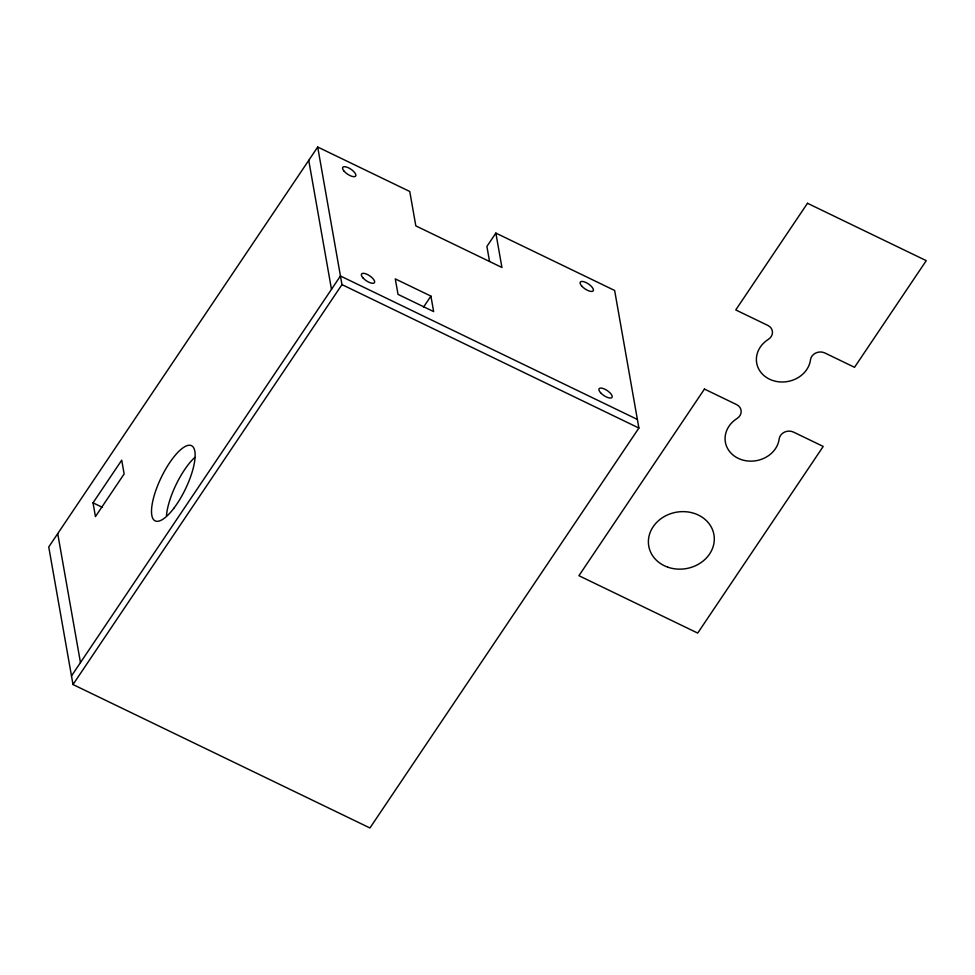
<?xml version="1.0" encoding="UTF-8"?>
<svg xmlns="http://www.w3.org/2000/svg" width="975" height="975" viewBox="0 0 975 975"><rect width="100%" height="100%" fill="white"/><g stroke="black" fill="none" stroke-linecap="round" stroke-linejoin="round"><path stroke-width="1.46" d="M495.861 233.086L501.93 267.479L415.825 225.883L409.756 191.49L317.704 147.03L48.75 546.963L73.003 684.535L369.939 827.97L638.893 428.037L614.64 290.465L495.861 233.086L486.903 246.419L489.535 261.373M93.027 502.832L121.717 460.176L124.142 473.935L95.452 516.592L93.027 502.832L102.472 507.39M71.492 675.931L340.446 275.998L637.382 419.445M73.003 684.535L341.969 284.603L317.704 147.03M423.589 307.015L430.913 296.108L395.289 278.899L398.019 294.377L433.643 311.586L430.913 296.108M341.969 284.603L638.893 428.037M308.746 160.351L331.488 289.331M57.72 533.63L80.462 662.598M166.469 515.543A41.779 13.418 -64.2 0 1 194.805 457.433M807.483 203.275L735.759 309.928L767.922 325.467A9.531 8.251 -10 0 1 768.324 339.385A27.239 23.558 -10 0 0 769.494 379.178A27.239 23.558 -10 0 0 810.493 359.763A9.531 8.251 -10 0 1 824.838 352.962L854.527 367.307L926.25 260.654L807.483 203.275M704.45 389.062L578.931 575.701L697.71 633.08L823.217 446.44L793.528 432.096A9.531 8.251 -10 0 0 779.183 438.896A27.239 23.558 -10 0 1 738.185 458.323A27.239 23.558 -10 0 1 737.015 418.531A9.531 8.251 -10 0 0 736.612 404.601L704.45 389.062M173.769 508.377A41.779 13.418 -64.2 0 0 191.978 445.941A41.779 13.418 -64.2 0 0 154.196 495.544A41.779 13.418 -64.2 0 0 173.769 508.377M344.224 171.32A7.788 2.998 33.9 0 0 355.546 176.195A7.788 2.998 33.9 0 0 347.892 167.542A7.788 2.998 33.9 0 0 344.224 171.32M581.758 286.077A7.788 2.998 33.9 0 0 593.092 290.952A7.788 2.998 33.9 0 0 585.439 282.299A7.788 2.998 33.9 0 0 581.758 286.077M600.563 392.693A7.788 2.998 33.9 0 0 611.886 397.568A7.788 2.998 33.9 0 0 604.232 388.915A7.788 2.998 33.9 0 0 600.563 392.693M363.017 277.936A7.788 2.998 33.9 0 0 374.351 282.811A7.788 2.998 33.9 0 0 366.697 274.17A7.788 2.998 33.9 0 0 363.017 277.936M667.79 567.17A33.077 28.616 -10 0 0 714.139 536.128A33.077 28.616 -10 0 0 662.122 517.896A33.077 28.616 -10 0 0 667.79 567.17"/></g></svg>
